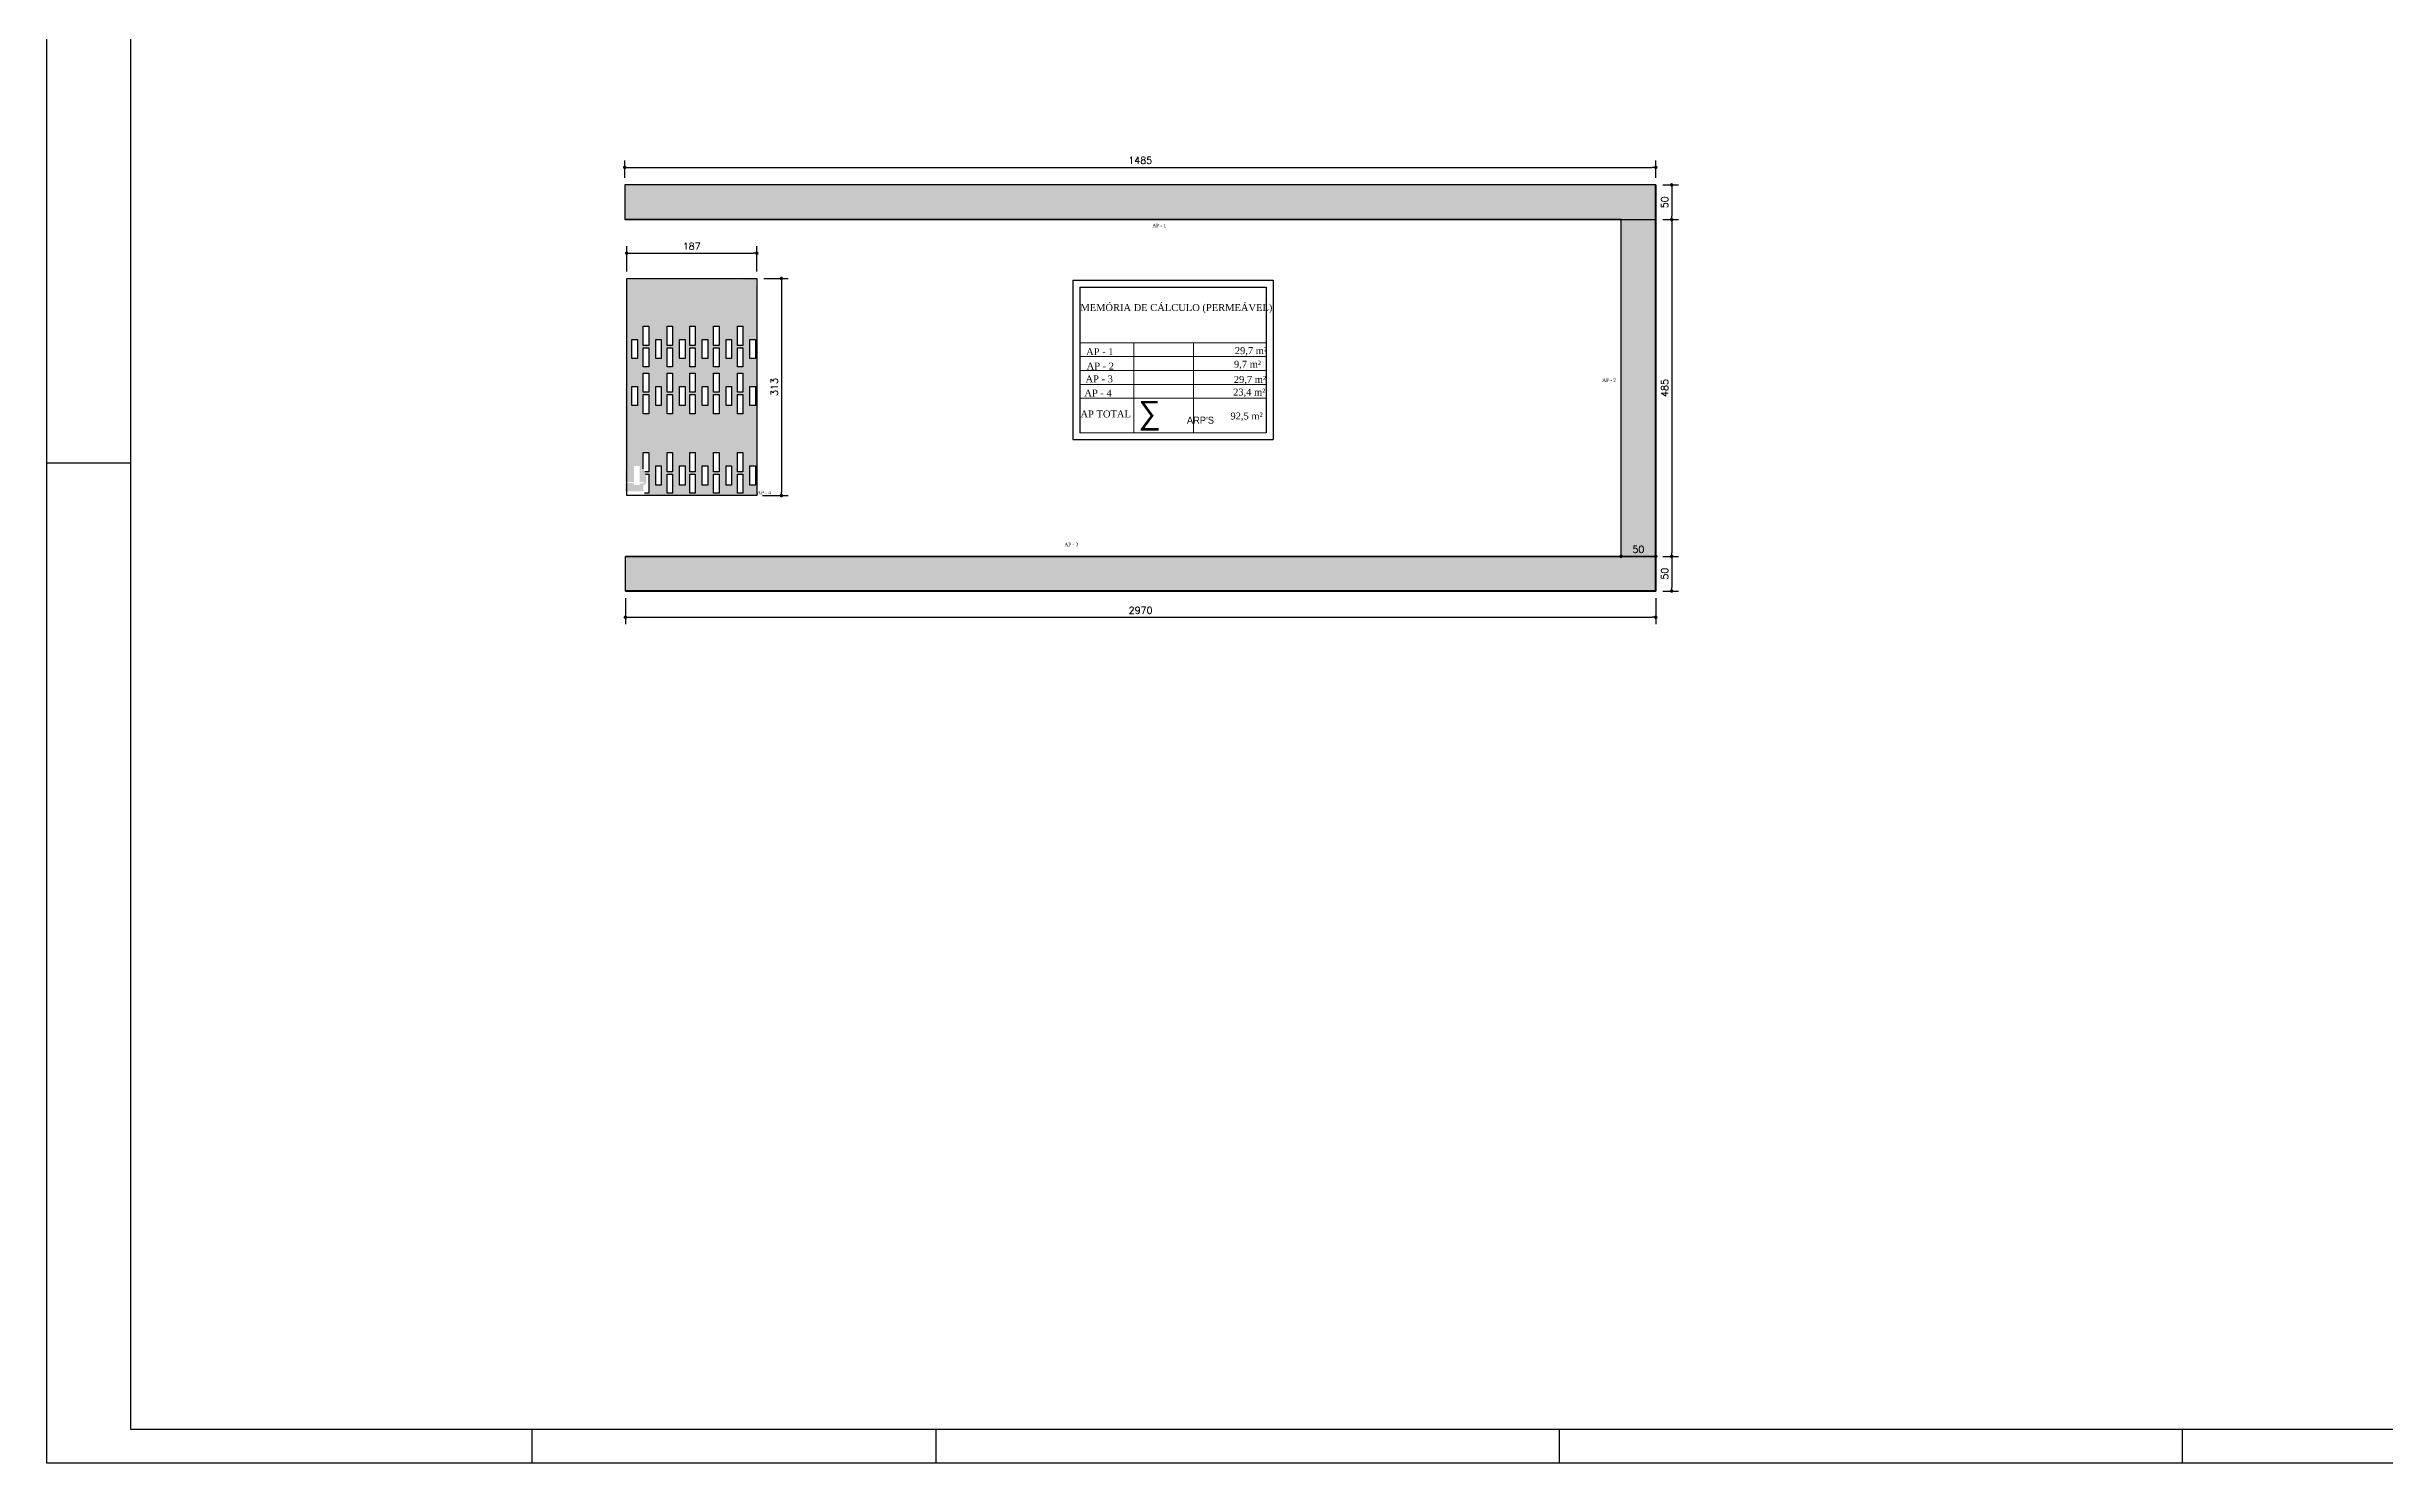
# Model space of a CAD drawing. Header units: inches. Extents: x 580771 to 691655, y 7719261 to 7829530.
# Drawn here: x 685887 to 689255, y 7719261 to 7721300 of the extents above; entities that cross this region are included whole.
import ezdxf

# ---------------------------------------------------------------- set-up
doc = ezdxf.new("R2010")
doc.units = ezdxf.units.IN
doc.header["$MEASUREMENT"] = 0
doc.header["$PDMODE"] = 2
for name, color, linetype, lineweight in [('COTAS', 7, 'Continuous', 0), ('Parede Corte', 4, 'Continuous', 40), ('Pilares Sub-solo', 7, 'Continuous', 70)]:
    doc.layers.add(name, color=color, linetype=linetype, lineweight=lineweight)
for name, color, linetype in [('NIVEL', 2, 'Continuous'), ('P01', 1, 'Continuous'), ('P02', 2, 'Continuous'), ('PN010', 1, 'Continuous')]:
    doc.layers.add(name, color=color, linetype=linetype)
doc.styles.add('R80E50', font='romans.shx', dxfattribs={"height": 10})
doc.styles.add('Valéria', font='romantic.ttf', dxfattribs={"height": 10})
doc.dimstyles.new('ARQ50', dxfattribs={"dimscale": 50, "dimtxt": 10, "dimasz": 0.1, "dimexe": 0.2, "dimexo": 0.2, "dimgap": 0.1, "dimtad": 1, "dimdec": 0, "dimzin": 12, "dimdsep": 46, "dimtxsty": 'R80E50', "dimblk1": 'DOT', "dimblk2": 'DOT', "dimsah": 1, "dimcen": 0.4, "dimclrd": 15, "dimclre": 15, "dimclrt": 3, "dimadec": 0, "dimazin": 0, "dimtfac": 1, "dimtdec": 0, "dimtmove": 2, "dimatfit": 3, "dimldrblk": 'DOT', "dimfxl": 0.2, "dimtolj": 1, "dimtzin": 12, "dimarcsym": 0})

# ---------------------------------------------------------------- blocks, each defined once
blk = doc.blocks.new('_DOT')
at = {"color": 0, "linetype": 'ByBlock'}
blk.add_line((-0.5, 0), (-1, 0), dxfattribs=at)
at = {"color": 0, "linetype": 'ByBlock', "const_width": 0.5}
blk.add_lwpolyline([(-0.25, 0, 1), (0.25, 0, 1)], format="xyb", close=True, dxfattribs=at)
blk = doc.blocks.new('*D264')
at = {"layer": 'Defpoints', "color": 0, "transparency": 16777216}
for p in [(688204.8, 7721126.8), (686719.8, 7721101.6), (688204.8, 7721101.6)]:
    blk.add_point(p, dxfattribs=at)
at = {"layer": 'NIVEL', "color": 15, "lineweight": -2, "transparency": 16777216}
for p, q in [((686719.8, 7721111.6), (686719.8, 7721136.8)), ((686724.8, 7721126.8), (688199.8, 7721126.8)), ((688204.8, 7721111.6), (688204.8, 7721136.8))]:
    blk.add_line(p, q, dxfattribs=at)
at = {"layer": 'NIVEL', "color": 15, "lineweight": -2, "transparency": 16777216, "xscale": 5, "yscale": 5, "zscale": 5, "rotation": 180}
blk.add_blockref('_DOT', (686719.8, 7721126.8), dxfattribs=at)
at = {"layer": 'NIVEL', "color": 15, "lineweight": -2, "transparency": 16777216, "xscale": 5, "yscale": 5, "zscale": 5}
blk.add_blockref('_DOT', (688204.8, 7721126.8), dxfattribs=at)
at = {"layer": 'NIVEL', "color": 3, "transparency": 16777216, "insert": (687462.3, 7721136.8), "char_height": 10, "attachment_point": 5, "style": 'R80E50'}
blk.add_mtext('\\A1;1485', dxfattribs=at)
blk = doc.blocks.new('*D265')
at = {"layer": 'Defpoints', "color": 0, "transparency": 16777216}
for p in [(688204.8, 7721101.6), (688204.8, 7721051.6), (688227.7, 7721051.6)]:
    blk.add_point(p, dxfattribs=at)
at = {"layer": 'NIVEL', "color": 15, "lineweight": -2, "transparency": 16777216}
for p, q in [((688214.8, 7721101.6), (688237.7, 7721101.6)), ((688227.7, 7721096.6), (688227.7, 7721056.6)), ((688214.8, 7721051.6), (688237.7, 7721051.6))]:
    blk.add_line(p, q, dxfattribs=at)
at = {"layer": 'NIVEL', "color": 15, "lineweight": -2, "transparency": 16777216, "xscale": 5, "yscale": 5, "zscale": 5}
for p, rotation in [((688227.7, 7721101.6), 90), ((688227.7, 7721051.6), 270)]:
    blk.add_blockref('_DOT', p, dxfattribs=dict(at, rotation=rotation))
at = {"layer": 'NIVEL', "color": 3, "transparency": 16777216, "insert": (688217.7, 7721076.6), "char_height": 10, "attachment_point": 5, "rotation": 90, "style": 'R80E50'}
blk.add_mtext('\\A1;50', dxfattribs=at)
blk = doc.blocks.new('*D266')
at = {"layer": 'Defpoints', "color": 0, "transparency": 16777216}
for p in [(688204.8, 7721051.6), (688204.8, 7720566.6), (688227.7, 7720566.6)]:
    blk.add_point(p, dxfattribs=at)
at = {"layer": 'NIVEL', "color": 15, "lineweight": -2, "transparency": 16777216}
for p, q in [((688214.8, 7721051.6), (688237.7, 7721051.6)), ((688227.7, 7721046.6), (688227.7, 7720571.6)), ((688214.8, 7720566.6), (688237.7, 7720566.6))]:
    blk.add_line(p, q, dxfattribs=at)
at = {"layer": 'NIVEL', "color": 15, "lineweight": -2, "transparency": 16777216, "xscale": 5, "yscale": 5, "zscale": 5}
for p, rotation in [((688227.7, 7721051.6), 90), ((688227.7, 7720566.6), 270)]:
    blk.add_blockref('_DOT', p, dxfattribs=dict(at, rotation=rotation))
at = {"layer": 'NIVEL', "color": 3, "transparency": 16777216, "insert": (688217.7, 7720809.1), "char_height": 10, "attachment_point": 5, "rotation": 90, "style": 'R80E50'}
blk.add_mtext('\\A1;485', dxfattribs=at)
blk = doc.blocks.new('*D267')
at = {"layer": 'Defpoints', "color": 0, "transparency": 16777216}
for p in [(688204.8, 7720566.6), (688204.8, 7720516.6), (688227.7, 7720516.6)]:
    blk.add_point(p, dxfattribs=at)
at = {"layer": 'NIVEL', "color": 15, "lineweight": -2, "transparency": 16777216}
for p, q in [((688214.8, 7720566.6), (688237.7, 7720566.6)), ((688227.7, 7720561.6), (688227.7, 7720521.6)), ((688214.8, 7720516.6), (688237.7, 7720516.6))]:
    blk.add_line(p, q, dxfattribs=at)
at = {"layer": 'NIVEL', "color": 15, "lineweight": -2, "transparency": 16777216, "xscale": 5, "yscale": 5, "zscale": 5}
for p, rotation in [((688227.7, 7720566.6), 90), ((688227.7, 7720516.6), 270)]:
    blk.add_blockref('_DOT', p, dxfattribs=dict(at, rotation=rotation))
at = {"layer": 'NIVEL', "color": 3, "transparency": 16777216, "insert": (688217.7, 7720541.6), "char_height": 10, "attachment_point": 5, "rotation": 90, "style": 'R80E50'}
blk.add_mtext('\\A1;50', dxfattribs=at)
blk = doc.blocks.new('*D268')
at = {"layer": 'Defpoints', "color": 0, "transparency": 16777216}
for p in [(686720.8, 7720516.6), (688204.8, 7720516.6), (688204.8, 7720478.9)]:
    blk.add_point(p, dxfattribs=at)
at = {"layer": 'NIVEL', "color": 15, "lineweight": -2, "transparency": 16777216}
for p, q in [((686720.8, 7720506.6), (686720.8, 7720468.9)), ((688204.8, 7720506.6), (688204.8, 7720468.9)), ((686725.8, 7720478.9), (688199.8, 7720478.9))]:
    blk.add_line(p, q, dxfattribs=at)
at = {"layer": 'NIVEL', "color": 15, "lineweight": -2, "transparency": 16777216, "xscale": 5, "yscale": 5, "zscale": 5, "rotation": 180}
blk.add_blockref('_DOT', (686720.8, 7720478.9), dxfattribs=at)
at = {"layer": 'NIVEL', "color": 15, "lineweight": -2, "transparency": 16777216, "xscale": 5, "yscale": 5, "zscale": 5}
blk.add_blockref('_DOT', (688204.8, 7720478.9), dxfattribs=at)
at = {"layer": 'NIVEL', "color": 3, "transparency": 16777216, "insert": (687462.8, 7720488.9), "char_height": 10, "width": 1782.457, "attachment_point": 5, "style": 'R80E50'}
blk.add_mtext('\\A1;2970', dxfattribs=at)
blk = doc.blocks.new('*D269')
at = {"layer": 'Defpoints', "color": 0, "transparency": 16777216}
for p in [(686910, 7721003.3), (686722.6, 7720966.8), (686910, 7720966.8)]:
    blk.add_point(p, dxfattribs=at)
at = {"layer": 'NIVEL', "color": 15, "lineweight": -2, "transparency": 16777216}
for p, q in [((686722.6, 7720976.8), (686722.6, 7721013.3)), ((686910, 7720976.8), (686910, 7721013.3)), ((686727.6, 7721003.3), (686905, 7721003.3))]:
    blk.add_line(p, q, dxfattribs=at)
at = {"layer": 'NIVEL', "color": 15, "lineweight": -2, "transparency": 16777216, "xscale": 5, "yscale": 5, "zscale": 5, "rotation": 180}
blk.add_blockref('_DOT', (686722.6, 7721003.3), dxfattribs=at)
at = {"layer": 'NIVEL', "color": 15, "lineweight": -2, "transparency": 16777216, "xscale": 5, "yscale": 5, "zscale": 5}
blk.add_blockref('_DOT', (686910, 7721003.3), dxfattribs=at)
at = {"layer": 'NIVEL', "color": 3, "transparency": 16777216, "insert": (686816.3, 7721013.3), "char_height": 10, "attachment_point": 5, "style": 'R80E50'}
blk.add_mtext('\\A1;187', dxfattribs=at)
blk = doc.blocks.new('*D270')
at = {"layer": 'Defpoints', "color": 0, "transparency": 16777216}
for p in [(686910, 7720966.8), (686908, 7720654.1), (686945.4, 7720654.1)]:
    blk.add_point(p, dxfattribs=at)
at = {"layer": 'NIVEL', "color": 15, "lineweight": -2, "transparency": 16777216}
for p, q in [((686920, 7720966.8), (686955.4, 7720966.8)), ((686945.4, 7720961.8), (686945.4, 7720659.1)), ((686918, 7720654.1), (686955.4, 7720654.1))]:
    blk.add_line(p, q, dxfattribs=at)
at = {"layer": 'NIVEL', "color": 15, "lineweight": -2, "transparency": 16777216, "xscale": 5, "yscale": 5, "zscale": 5}
for p, rotation in [((686945.4, 7720966.8), 90), ((686945.4, 7720654.1), 270)]:
    blk.add_blockref('_DOT', p, dxfattribs=dict(at, rotation=rotation))
at = {"layer": 'NIVEL', "color": 3, "transparency": 16777216, "insert": (686935.4, 7720810.5), "char_height": 10, "attachment_point": 5, "rotation": 90, "style": 'R80E50'}
blk.add_mtext('\\A1;313', dxfattribs=at)
blk = doc.blocks.new('*D271')
at = {"layer": 'Defpoints', "color": 0, "transparency": 16777216}
for p in [(688154.8, 7720566.6), (688204.8, 7720566.6), (688204.8, 7720566.6)]:
    blk.add_point(p, dxfattribs=at)
at = {"layer": 'NIVEL', "color": 15, "lineweight": -2, "transparency": 16777216}
blk.add_line((688159.8, 7720566.6), (688199.8, 7720566.6), dxfattribs=at)
at = {"layer": 'NIVEL', "color": 15, "lineweight": -2, "transparency": 16777216, "xscale": 5, "yscale": 5, "zscale": 5, "rotation": 180}
blk.add_blockref('_DOT', (688154.8, 7720566.6), dxfattribs=at)
at = {"layer": 'NIVEL', "color": 15, "lineweight": -2, "transparency": 16777216, "xscale": 5, "yscale": 5, "zscale": 5}
blk.add_blockref('_DOT', (688204.8, 7720566.6), dxfattribs=at)
at = {"layer": 'NIVEL', "color": 3, "transparency": 16777216, "insert": (688179.8, 7720576.6), "char_height": 10, "attachment_point": 5, "style": 'R80E50'}
blk.add_mtext('\\A1;50', dxfattribs=at)
blk = doc.blocks.new('A0')
at = {"color": 0}
blk.add_lwpolyline([(2.5, 1), (2.5, 83.1), (117.9, 83.1), (117.9, 1)], close=True, dxfattribs=at)
at = {"layer": 'P02'}
blk.add_line((0, 29.7), (2.5, 29.7), dxfattribs=at)
blk.add_lwpolyline([(0, 0), (0, 84.1), (118.9, 84.1), (118.9, 0)], close=True, dxfattribs=at)
for points in [[(14.4, 1), (14.4, 0)], [(26.4, 1), (26.4, 0)], [(44.9, 1), (44.9, 0)], [(63.4, 1), (63.4, 0)]]:
    blk.add_lwpolyline(points, dxfattribs=at)

msp = doc.modelspace()

# ---------------------------------------------------------------- hatches: boundary and pattern name
h = msp.add_hatch()
h.set_pattern_fill('GRASS2', color=74, scale=7.5, angle=-90, pattern_type=2)
h.set_pattern_definition([(270, (683428.164, 7763176.637), (7.5, -7.5), [1.125, -0.225, 0.3, -0.225, 1.125, -4.5]), (270, (683428.389, 7763177.012), (7.5, -7.5), [0.75, -0.5625, 1.125, -0.5625, 0.75, -3.75]), (270, (683431.389, 7763174.387), (7.5, -7.5), [0.9375, -0.375, 0.9375, -5.25]), (270, (683432.889, 7763178.137), (7.5, -7.5), [0.375, -0.75, 0.375, -6]), (360, (683432.889, 7763177.387), (7.5, 7.5), [0.675, -6.825]), (360, (683428.389, 7763175.137), (7.5, 7.5), [0.75, -6.75]), (360, (683431.389, 7763173.262), (7.5, 7.5), [0.75, -6.75]), (315, (683428.314, 7763174.162), (7.5, -7e-15), [0.75, -9.8566017]), (45, (683428.314, 7763176.112), (7e-15, 7.5), [0.75, -9.8566017]), (333.434949, (683428.3515, 7763174.387), (7.5, -4e-10), [0.75, -16.0205098]), (345.9637565, (683428.389, 7763174.7621), (7.5, -3e-10), [0.75, -30.1732922]), (345.9637565, (683431.389, 7763172.8871), (7.5, -3e-10), [0.6, -30.3232922]), (345.9637565, (683432.889, 7763177.2371), (7.5, -3e-10), [0.525, -30.3982922]), (14.0362435, (683428.389, 7763175.5121), (7.5, 3e-10), [0.75, -30.1732922]), (14.0362435, (683431.389, 7763173.6371), (7.5, 3e-10), [0.6, -30.3232922]), (14.0362435, (683432.889, 7763177.5371), (7.5, 3e-10), [0.525, -30.3982922]), (26.565051, (683428.3515, 7763175.887), (7.5, 3e-09), [0.75, -16.020501])])
h.paths.add_polyline_path([(686845.662, 7721063.139), (686846.548, 7721060.206)], flags=16)
h.paths.add_polyline_path([(688204.031, 7721101.608), (686719.049, 7721100.846), (686719.781, 7721051.608), (688204.781, 7721051.608)])
h = msp.add_hatch()
h.set_pattern_fill('GRASS2', color=74, scale=7.5, angle=-90, pattern_type=2)
h.set_pattern_definition([(270, (684864.142, 7763126.4465), (7.5, -7.5), [1.125, -0.225, 0.3, -0.225, 1.125, -4.5]), (270, (684864.367, 7763126.8215), (7.5, -7.5), [0.75, -0.5625, 1.125, -0.5625, 0.75, -3.75]), (270, (684867.367, 7763124.1965), (7.5, -7.5), [0.9375, -0.375, 0.9375, -5.25]), (270, (684868.867, 7763127.9465), (7.5, -7.5), [0.375, -0.75, 0.375, -6]), (360, (684868.867, 7763127.1965), (7.5, 7.5), [0.675, -6.825]), (360, (684864.367, 7763124.9465), (7.5, 7.5), [0.75, -6.75]), (360, (684867.367, 7763123.0715), (7.5, 7.5), [0.75, -6.75]), (315, (684864.292, 7763123.9715), (7.5, -7e-15), [0.75, -9.8566017]), (45, (684864.292, 7763125.9215), (7e-15, 7.5), [0.75, -9.8566017]), (333.434949, (684864.3294, 7763124.1965), (7.5, -4e-10), [0.75, -16.0205098]), (345.9637565, (684864.367, 7763124.5715), (7.5, -3e-10), [0.75, -30.1732922]), (345.9637565, (684867.367, 7763122.6965), (7.5, -3e-10), [0.6, -30.3232922]), (345.9637565, (684868.867, 7763127.0465), (7.5, -3e-10), [0.525, -30.3982922]), (14.0362435, (684864.367, 7763125.3215), (7.5, 3e-10), [0.75, -30.1732922]), (14.0362435, (684867.367, 7763123.4465), (7.5, 3e-10), [0.6, -30.3232922]), (14.0362435, (684868.867, 7763127.3465), (7.5, 3e-10), [0.525, -30.3982922]), (26.565051, (684864.3294, 7763125.6965), (7.5, 3e-09), [0.75, -16.020501])])
h.paths.add_polyline_path([(688281.64, 7721012.948), (688282.526, 7721010.015)])
h.paths.add_polyline_path([(688204.031, 7721051.608), (688155.027, 7721050.656), (688154.781, 7720566.608), (688203.531, 7720566.608)])
h = msp.add_hatch()
h.set_pattern_fill('GRASS2', color=74, scale=7.5, angle=-90, pattern_type=2)
h.set_pattern_definition([(270, (683431.146, 7763040.894), (7.5, -7.5), [1.125, -0.225, 0.3, -0.225, 1.125, -4.5]), (270, (683431.371, 7763041.269), (7.5, -7.5), [0.75, -0.5625, 1.125, -0.5625, 0.75, -3.75]), (270, (683434.371, 7763038.644), (7.5, -7.5), [0.9375, -0.375, 0.9375, -5.25]), (270, (683435.871, 7763042.394), (7.5, -7.5), [0.375, -0.75, 0.375, -6]), (360, (683435.871, 7763041.644), (7.5, 7.5), [0.675, -6.825]), (360, (683431.371, 7763039.394), (7.5, 7.5), [0.75, -6.75]), (360, (683434.371, 7763037.519), (7.5, 7.5), [0.75, -6.75]), (315, (683431.296, 7763038.4187), (7.5, -7e-15), [0.75, -9.8566017]), (45, (683431.296, 7763040.3687), (7e-15, 7.5), [0.75, -9.8566017]), (333.434949, (683431.3337, 7763038.6437), (7.5, -4e-10), [0.75, -16.0205098]), (345.9637565, (683431.3712, 7763039.0187), (7.5, -3e-10), [0.75, -30.1732922]), (345.9637565, (683434.3712, 7763037.1437), (7.5, -3e-10), [0.6, -30.3232922]), (345.9637565, (683435.8712, 7763041.4937), (7.5, -3e-10), [0.525, -30.3982922]), (14.0362435, (683431.3712, 7763039.7687), (7.5, 3e-10), [0.75, -30.1732922]), (14.0362435, (683434.3712, 7763037.8937), (7.5, 3e-10), [0.6, -30.3232922]), (14.0362435, (683435.8712, 7763041.7937), (7.5, 3e-10), [0.525, -30.3982922]), (26.565051, (683431.3337, 7763040.1437), (7.5, 3e-09), [0.75, -16.020501])])
h.paths.add_polyline_path([(686848.644, 7720927.396), (686849.53, 7720924.462)], flags=16)
h.paths.add_polyline_path([(686907.977, 7720851.422), (686900.113, 7720851.422), (686900.113, 7720878.947), (686907.977, 7720878.947)], flags=16)
h.paths.add_polyline_path([(686890, 7720870.508), (686882.135, 7720870.508), (686882.135, 7720898.034), (686890, 7720898.034)], flags=16)
h.paths.add_polyline_path([(686882.135, 7720867.018), (686890, 7720867.018), (686890, 7720839.493), (686882.135, 7720839.493)], flags=16)
h.paths.add_polyline_path([(686855.655, 7720870.508), (686847.791, 7720870.508), (686847.791, 7720898.034), (686855.655, 7720898.034)], flags=16)
h.paths.add_polyline_path([(686873.632, 7720851.422), (686865.768, 7720851.422), (686865.768, 7720878.947), (686873.632, 7720878.947)], flags=16)
h.paths.add_polyline_path([(686855.655, 7720839.493), (686847.791, 7720839.493), (686847.791, 7720867.018), (686855.655, 7720867.018)], flags=16)
h.paths.add_polyline_path([(686831.424, 7720878.947), (686839.288, 7720878.947), (686839.288, 7720851.422), (686831.424, 7720851.422)], flags=16)
h.paths.add_polyline_path([(686813.446, 7720898.034), (686821.311, 7720898.034), (686821.311, 7720870.508), (686813.446, 7720870.508)], flags=16)
h.paths.add_polyline_path([(686813.446, 7720839.493), (686813.446, 7720867.018), (686821.311, 7720867.018), (686821.311, 7720839.493)], flags=16)
h.paths.add_polyline_path([(686806.687, 7720851.422), (686798.823, 7720851.422), (686798.823, 7720878.947), (686806.687, 7720878.947)], flags=16)
h.paths.add_polyline_path([(686788.709, 7720870.508), (686780.845, 7720870.508), (686780.845, 7720898.034), (686788.709, 7720898.034)], flags=16)
h.paths.add_polyline_path([(686788.709, 7720839.493), (686780.845, 7720839.493), (686780.845, 7720867.018), (686788.709, 7720867.018)], flags=16)
h.paths.add_polyline_path([(686772.342, 7720851.422), (686764.478, 7720851.422), (686764.478, 7720878.947), (686772.342, 7720878.947)], flags=16)
h.paths.add_polyline_path([(686746.501, 7720867.018), (686754.365, 7720867.018), (686754.365, 7720839.493), (686746.501, 7720839.493)], flags=16)
h.paths.add_polyline_path([(686746.501, 7720898.034), (686754.365, 7720898.034), (686754.365, 7720870.508), (686746.501, 7720870.508)], flags=16)
h.paths.add_polyline_path([(686737.998, 7720851.422), (686730.134, 7720851.422), (686730.134, 7720878.947), (686737.998, 7720878.947)], flags=16)
h.paths.add_polyline_path([(686730.134, 7720811.456), (686737.998, 7720811.456), (686737.998, 7720783.931), (686730.134, 7720783.931)], flags=16)
h.paths.add_polyline_path([(686746.501, 7720830.542), (686754.365, 7720830.542), (686754.365, 7720803.017), (686746.501, 7720803.017)], flags=16)
h.paths.add_polyline_path([(686746.501, 7720799.527), (686754.365, 7720799.527), (686754.365, 7720772.002), (686746.501, 7720772.002)], flags=16)
h.paths.add_polyline_path([(686764.478, 7720811.456), (686772.342, 7720811.456), (686772.342, 7720783.931), (686764.478, 7720783.931)], flags=16)
h.paths.add_polyline_path([(686788.709, 7720803.017), (686780.845, 7720803.017), (686780.845, 7720830.542), (686788.709, 7720830.542)], flags=16)
h.paths.add_polyline_path([(686788.709, 7720772.002), (686780.845, 7720772.002), (686780.845, 7720799.527), (686788.709, 7720799.527)], flags=16)
h.paths.add_polyline_path([(686806.687, 7720783.931), (686798.823, 7720783.931), (686798.823, 7720811.456), (686806.687, 7720811.456)], flags=16)
h.paths.add_polyline_path([(686813.446, 7720830.542), (686821.311, 7720830.542), (686821.311, 7720803.017), (686813.446, 7720803.017)], flags=16)
h.paths.add_polyline_path([(686821.311, 7720772.002), (686813.446, 7720772.002), (686813.446, 7720799.527), (686821.311, 7720799.527)], flags=16)
h.paths.add_polyline_path([(686831.424, 7720811.456), (686839.288, 7720811.456), (686839.288, 7720783.931), (686831.424, 7720783.931)], flags=16)
h.paths.add_polyline_path([(686855.655, 7720803.017), (686847.791, 7720803.017), (686847.791, 7720830.542), (686855.655, 7720830.542)], flags=16)
h.paths.add_polyline_path([(686855.655, 7720772.002), (686847.791, 7720772.002), (686847.791, 7720799.527), (686855.655, 7720799.527)], flags=16)
h.paths.add_polyline_path([(686865.768, 7720811.456), (686873.632, 7720811.456), (686873.632, 7720783.931), (686865.768, 7720783.931)], flags=16)
h.paths.add_polyline_path([(686890, 7720803.017), (686882.135, 7720803.017), (686882.135, 7720830.542), (686890, 7720830.542)], flags=16)
h.paths.add_polyline_path([(686882.135, 7720799.527), (686890, 7720799.527), (686890, 7720772.002), (686882.135, 7720772.002)], flags=16)
h.paths.add_polyline_path([(686900.113, 7720811.456), (686907.977, 7720811.456), (686907.977, 7720783.931), (686900.113, 7720783.931)], flags=16)
h.paths.add_polyline_path([(686806.687, 7720669.344), (686798.823, 7720669.344), (686798.823, 7720696.87), (686806.687, 7720696.87)], flags=16)
h.paths.add_polyline_path([(686813.446, 7720684.941), (686821.311, 7720684.941), (686821.311, 7720657.416), (686813.446, 7720657.416)], flags=16)
h.paths.add_polyline_path([(686821.311, 7720688.431), (686813.446, 7720688.431), (686813.446, 7720715.956), (686821.311, 7720715.956)], flags=16)
h.paths.add_polyline_path([(686831.424, 7720696.87), (686839.288, 7720696.87), (686839.288, 7720669.344), (686831.424, 7720669.344)], flags=16)
h.paths.add_polyline_path([(686855.655, 7720688.431), (686847.791, 7720688.431), (686847.791, 7720715.956), (686855.655, 7720715.956)], flags=16)
h.paths.add_polyline_path([(686847.791, 7720684.941), (686855.655, 7720684.941), (686855.655, 7720657.416), (686847.791, 7720657.416)], flags=16)
h.paths.add_polyline_path([(686873.633, 7720669.344), (686865.768, 7720669.344), (686865.768, 7720696.87), (686873.633, 7720696.87)], flags=16)
h.paths.add_polyline_path([(686900.113, 7720696.87), (686907.977, 7720696.87), (686907.977, 7720669.344), (686900.113, 7720669.344)], flags=16)
h.paths.add_polyline_path([(686890, 7720657.416), (686882.135, 7720657.416), (686882.135, 7720684.941), (686890, 7720684.941)], flags=16)
h.paths.add_polyline_path([(686890, 7720688.431), (686882.135, 7720688.431), (686882.135, 7720715.956), (686890, 7720715.956)], flags=16)
h.paths.add_polyline_path([(686788.71, 7720688.431), (686780.845, 7720688.431), (686780.845, 7720715.956), (686788.71, 7720715.956)], flags=16)
h.paths.add_polyline_path([(686788.71, 7720657.416), (686780.845, 7720657.416), (686780.845, 7720684.941), (686788.71, 7720684.941)], flags=16)
h.paths.add_polyline_path([(686764.478, 7720696.87), (686772.342, 7720696.87), (686772.342, 7720669.344), (686764.478, 7720669.344)], flags=16)
edge = h.paths.add_edge_path(flags=16)
edge.add_arc((686719.994, 7720676.988), 30.887, 21.744228, 30.884739)
edge.add_line((686746.501, 7720692.843), (686746.501, 7720715.956))
edge.add_line((686746.501, 7720715.956), (686754.365, 7720715.956))
edge.add_line((686754.365, 7720715.956), (686754.365, 7720688.431))
edge.add_line((686754.365, 7720688.431), (686748.683, 7720688.431))
h.paths.add_polyline_path([(686733.228, 7720696.869), (686741.092, 7720696.869), (686741.092, 7720673.573), (686733.228, 7720673.61)], flags=16)
h.paths.add_polyline_path([(686733.228, 7720669.344), (686733.228, 7720672.019), (686741.092, 7720671.983), (686741.092, 7720669.344)], flags=16)
edge = h.paths.add_edge_path()
edge.add_line((686909.781, 7720655.36), (686909.781, 7720880.812))
edge.add_line((686909.781, 7720880.812), (686909.031, 7720965.358))
edge.add_line((686909.031, 7720965.358), (686722.031, 7720965.103))
edge.add_line((686722.031, 7720965.103), (686720.841, 7720673.667))
edge.add_line((686720.841, 7720673.667), (686746.94, 7720673.546))
edge.add_line((686746.94, 7720673.546), (686746.932, 7720671.956))
edge.add_line((686746.932, 7720671.956), (686720.834, 7720672.077))
edge.add_line((686720.834, 7720672.077), (686720.786, 7720660.358))
edge.add_line((686720.786, 7720660.358), (686746.501, 7720660.358))
edge.add_line((686746.501, 7720660.358), (686746.501, 7720669.358))
edge.add_arc((686746.526, 7720675.43), 6.073, 269.759625, 295.94677)
edge.add_arc((686749.128, 7720670.082), 0.125, -64.053718, -0.230211)
edge.add_line((686749.254, 7720670.082), (686749.261, 7720671.615))
edge.add_line((686749.261, 7720671.615), (686749.386, 7720671.615))
edge.add_arc((686749.386, 7720671.665), 0.05, 269.733921, 359.740344)
edge.add_line((686749.436, 7720671.665), (686749.436, 7720671.67))
edge.add_arc((686749.481, 7720671.669), 0.045, 89.733921, 179.733923, ccw=False)
edge.add_arc((686749.482, 7720671.844), 0.13, 269.733918, 368.583801)
edge.add_line((686749.61, 7720671.864), (686750.687, 7720671.859))
edge.add_line((686750.687, 7720671.859), (686750.688, 7720672.055))
edge.add_line((686750.688, 7720672.055), (686750.588, 7720672.056))
edge.add_line((686750.588, 7720672.056), (686750.589, 7720672.239))
edge.add_line((686750.589, 7720672.239), (686750.589, 7720672.299))
edge.add_line((686750.589, 7720672.299), (686750.574, 7720672.314))
edge.add_line((686750.574, 7720672.314), (686750.619, 7720672.359))
edge.add_line((686750.619, 7720672.359), (686750.574, 7720672.404))
edge.add_line((686750.574, 7720672.404), (686750.62, 7720672.449))
edge.add_line((686750.62, 7720672.449), (686750.575, 7720672.494))
edge.add_line((686750.575, 7720672.494), (686750.59, 7720672.509))
edge.add_line((686750.59, 7720672.509), (686750.592, 7720672.929))
edge.add_line((686750.592, 7720672.929), (686750.577, 7720672.944))
edge.add_line((686750.577, 7720672.944), (686750.622, 7720672.989))
edge.add_line((686750.622, 7720672.989), (686750.577, 7720673.034))
edge.add_line((686750.577, 7720673.034), (686750.622, 7720673.079))
edge.add_line((686750.622, 7720673.079), (686750.578, 7720673.124))
edge.add_line((686750.578, 7720673.124), (686750.593, 7720673.139))
edge.add_line((686750.593, 7720673.139), (686750.594, 7720673.413))
edge.add_line((686750.594, 7720673.413), (686750.694, 7720673.412))
edge.add_line((686750.694, 7720673.412), (686750.695, 7720673.609))
edge.add_arc((686719.994, 7720676.988), 30.887, -6.28174, 14.919851)
edge.add_line((686749.839, 7720684.941), (686754.365, 7720684.941))
edge.add_line((686754.365, 7720684.941), (686754.365, 7720657.416))
edge.add_line((686754.365, 7720657.416), (686748.267, 7720657.416))
edge.add_line((686748.267, 7720657.416), (686748.267, 7720655.541))
edge.add_line((686748.267, 7720655.541), (686909.781, 7720655.36))
h = msp.add_hatch()
h.set_pattern_fill('GRASS2', color=74, scale=7.5, angle=-90, pattern_type=2)
h.set_pattern_definition([(270, (683429.891, 7762641.637), (7.5, -7.5), [1.125, -0.225, 0.3, -0.225, 1.125, -4.5]), (270, (683430.116, 7762642.012), (7.5, -7.5), [0.75, -0.5625, 1.125, -0.5625, 0.75, -3.75]), (270, (683433.116, 7762639.387), (7.5, -7.5), [0.9375, -0.375, 0.9375, -5.25]), (270, (683434.616, 7762643.137), (7.5, -7.5), [0.375, -0.75, 0.375, -6]), (360, (683434.616, 7762642.387), (7.5, 7.5), [0.675, -6.825]), (360, (683430.116, 7762640.137), (7.5, 7.5), [0.75, -6.75]), (360, (683433.116, 7762638.262), (7.5, 7.5), [0.75, -6.75]), (315, (683430.0407, 7762639.162), (7.5, -7e-15), [0.75, -9.8566017]), (45, (683430.0407, 7762641.112), (7e-15, 7.5), [0.75, -9.8566017]), (333.434949, (683430.0782, 7762639.387), (7.5, -4e-10), [0.75, -16.0205098]), (345.9637565, (683430.1157, 7762639.762), (7.5, -3e-10), [0.75, -30.1732922]), (345.9637565, (683433.1157, 7762637.887), (7.5, -3e-10), [0.6, -30.3232922]), (345.9637565, (683434.6157, 7762642.237), (7.5, -3e-10), [0.525, -30.3982922]), (14.0362435, (683430.1157, 7762640.512), (7.5, 3e-10), [0.75, -30.1732922]), (14.0362435, (683433.1157, 7762638.637), (7.5, 3e-10), [0.6, -30.3232922]), (14.0362435, (683434.6157, 7762642.537), (7.5, 3e-10), [0.525, -30.3982922]), (26.565051, (683430.0782, 7762640.887), (7.5, 3e-09), [0.75, -16.020501])])
h.paths.add_polyline_path([(686847.389, 7720528.139), (686848.275, 7720525.206)], flags=16)
h.paths.add_polyline_path([(688205.757, 7720566.608), (686720.775, 7720565.846), (686721.507, 7720516.608), (688204.781, 7720516.608)])

# ---------------------------------------------------------------- linework, layer by layer
at = {"color": 74}
for p, q in [((688154.781, 7721051.608), (686719.781, 7721051.608)), ((688154.781, 7720566.608), (686720.775, 7720566.608))]:
    msp.add_line(p, q, dxfattribs=at)
for p, q in [((687365.261, 7720964.36), (687365.261, 7720734.821)), ((687365.261, 7720964.36), (687653.598, 7720964.36)), ((687653.598, 7720964.36), (687653.598, 7720734.821)), ((687365.261, 7720734.821), (687653.598, 7720734.821))]:
    msp.add_line(p, q)
at = {"layer": 'COTAS', "color": 1}
for p, q in [((687375.261, 7720874.334), (687643.598, 7720874.334)), ((687453.152, 7720874.334), (687453.152, 7720744.334)), ((687539.063, 7720874.334), (687539.063, 7720744.334)), ((687375.261, 7720854.334), (687643.598, 7720854.334)), ((687375.261, 7720834.334), (687643.598, 7720834.334)), ((687375.261, 7720814.334), (687643.598, 7720814.334)), ((687375.261, 7720794.334), (687643.598, 7720794.334)), ((687375.261, 7720744.334), (687643.598, 7720744.334))]:
    msp.add_line(p, q, dxfattribs=at)
at = {"layer": 'NIVEL'}
for points in [[(686719.781, 7721051.608), (688204.781, 7721051.608), (688204.781, 7721101.608), (686719.781, 7721101.608)], [(688204.781, 7720566.608), (688154.781, 7720566.608), (688154.781, 7721051.608), (688204.781, 7721051.608)], [(686722.629, 7720966.829), (686910.004, 7720966.829), (686910.004, 7720654.103), (686722.629, 7720654.103)], [(686720.775, 7720566.608), (688204.781, 7720566.608), (688204.781, 7720516.608), (686720.775, 7720516.608)]]:
    msp.add_lwpolyline(points, close=True, dxfattribs=at)
at = {"layer": 'P01'}
for points in [[(686730.134, 7720878.947), (686737.998, 7720878.947), (686737.998, 7720851.422), (686730.134, 7720851.422)], [(686746.501, 7720898.034), (686754.365, 7720898.034), (686754.365, 7720870.508), (686746.501, 7720870.508)], [(686764.478, 7720878.947), (686772.342, 7720878.947), (686772.342, 7720851.422), (686764.478, 7720851.422)], [(686780.845, 7720898.034), (686788.709, 7720898.034), (686788.709, 7720870.508), (686780.845, 7720870.508)], [(686798.823, 7720878.947), (686806.687, 7720878.947), (686806.687, 7720851.422), (686798.823, 7720851.422)], [(686813.446, 7720898.034), (686821.311, 7720898.034), (686821.311, 7720870.508), (686813.446, 7720870.508)], [(686831.424, 7720878.947), (686839.288, 7720878.947), (686839.288, 7720851.422), (686831.424, 7720851.422)], [(686847.791, 7720898.034), (686855.655, 7720898.034), (686855.655, 7720870.508), (686847.791, 7720870.508)], [(686865.768, 7720878.947), (686873.632, 7720878.947), (686873.632, 7720851.422), (686865.768, 7720851.422)], [(686882.135, 7720898.034), (686890, 7720898.034), (686890, 7720870.508), (686882.135, 7720870.508)], [(686900.113, 7720878.947), (686907.977, 7720878.947), (686907.977, 7720851.422), (686900.113, 7720851.422)], [(686746.501, 7720867.018), (686754.365, 7720867.018), (686754.365, 7720839.493), (686746.501, 7720839.493)], [(686780.845, 7720867.018), (686788.709, 7720867.018), (686788.709, 7720839.493), (686780.845, 7720839.493)], [(686813.446, 7720867.018), (686821.311, 7720867.018), (686821.311, 7720839.493), (686813.446, 7720839.493)], [(686847.791, 7720867.018), (686855.655, 7720867.018), (686855.655, 7720839.493), (686847.791, 7720839.493)], [(686882.135, 7720867.018), (686890, 7720867.018), (686890, 7720839.493), (686882.135, 7720839.493)], [(686730.134, 7720811.456), (686737.998, 7720811.456), (686737.998, 7720783.931), (686730.134, 7720783.931)], [(686746.501, 7720830.542), (686754.365, 7720830.542), (686754.365, 7720803.017), (686746.501, 7720803.017)], [(686764.478, 7720811.456), (686772.342, 7720811.456), (686772.342, 7720783.931), (686764.478, 7720783.931)], [(686780.845, 7720830.542), (686788.709, 7720830.542), (686788.709, 7720803.017), (686780.845, 7720803.017)], [(686798.823, 7720811.456), (686806.687, 7720811.456), (686806.687, 7720783.931), (686798.823, 7720783.931)], [(686813.446, 7720830.542), (686821.311, 7720830.542), (686821.311, 7720803.017), (686813.446, 7720803.017)], [(686831.424, 7720811.456), (686839.288, 7720811.456), (686839.288, 7720783.931), (686831.424, 7720783.931)], [(686847.791, 7720830.542), (686855.655, 7720830.542), (686855.655, 7720803.017), (686847.791, 7720803.017)], [(686865.768, 7720811.456), (686873.632, 7720811.456), (686873.632, 7720783.931), (686865.768, 7720783.931)], [(686882.135, 7720830.542), (686890, 7720830.542), (686890, 7720803.017), (686882.135, 7720803.017)], [(686900.113, 7720811.456), (686907.977, 7720811.456), (686907.977, 7720783.931), (686900.113, 7720783.931)], [(686746.501, 7720799.527), (686754.365, 7720799.527), (686754.365, 7720772.002), (686746.501, 7720772.002)], [(686780.845, 7720799.527), (686788.709, 7720799.527), (686788.709, 7720772.002), (686780.845, 7720772.002)], [(686813.446, 7720799.527), (686821.311, 7720799.527), (686821.311, 7720772.002), (686813.446, 7720772.002)], [(686847.791, 7720799.527), (686855.655, 7720799.527), (686855.655, 7720772.002), (686847.791, 7720772.002)], [(686882.135, 7720799.527), (686890, 7720799.527), (686890, 7720772.002), (686882.135, 7720772.002)], [(686780.845, 7720715.956), (686788.71, 7720715.956), (686788.71, 7720688.431), (686780.845, 7720688.431)], [(686813.446, 7720715.956), (686821.311, 7720715.956), (686821.311, 7720688.431), (686813.446, 7720688.431)], [(686847.791, 7720715.956), (686855.655, 7720715.956), (686855.655, 7720688.431), (686847.791, 7720688.431)], [(686882.135, 7720715.956), (686890, 7720715.956), (686890, 7720688.431), (686882.135, 7720688.431)], [(686764.478, 7720696.87), (686772.342, 7720696.87), (686772.342, 7720669.344), (686764.478, 7720669.344)], [(686780.845, 7720684.941), (686788.71, 7720684.941), (686788.71, 7720657.416), (686780.845, 7720657.416)], [(686798.823, 7720696.87), (686806.687, 7720696.87), (686806.687, 7720669.344), (686798.823, 7720669.344)], [(686813.446, 7720684.941), (686821.311, 7720684.941), (686821.311, 7720657.416), (686813.446, 7720657.416)], [(686831.424, 7720696.87), (686839.288, 7720696.87), (686839.288, 7720669.344), (686831.424, 7720669.344)], [(686847.791, 7720684.941), (686855.655, 7720684.941), (686855.655, 7720657.416), (686847.791, 7720657.416)], [(686865.768, 7720696.87), (686873.633, 7720696.87), (686873.633, 7720669.344), (686865.768, 7720669.344)], [(686882.135, 7720684.941), (686890, 7720684.941), (686890, 7720657.416), (686882.135, 7720657.416)], [(686900.113, 7720696.87), (686907.977, 7720696.87), (686907.977, 7720669.344), (686900.113, 7720669.344)]]:
    msp.add_lwpolyline(points, close=True, dxfattribs=at)
for points in [[(686746.501, 7720703.758), (686746.501, 7720715.956), (686754.365, 7720715.956), (686754.365, 7720688.431), (686748.683, 7720688.431)], [(686746.501, 7720692.843), (686746.501, 7720703.758)], [(686749.839, 7720684.941), (686754.365, 7720684.941), (686754.365, 7720657.416), (686748.267, 7720657.416)]]:
    msp.add_lwpolyline(points, dxfattribs=at)
at = {"layer": 'Parede Corte'}
for q in [(688204.781, 7721101.608), (686720.78, 7720516.608)]:
    msp.add_line((688204.781, 7720516.608), q, dxfattribs=at)
at = {"layer": 'PN010', "color": 1}
msp.add_line((687375.261, 7720954.36), (687375.261, 7720744.334), dxfattribs=at)
at = {"layer": 'PN010'}
for p, q in [((687375.261, 7720954.36), (687643.598, 7720954.36)), ((687643.598, 7720954.36), (687643.598, 7720744.324))]:
    msp.add_line(p, q, dxfattribs=at)

# ---------------------------------------------------------------- block references
at = {"xscale": 48.51000000000931, "yscale": 48.51000000000931, "zscale": 48.51000000000931}
msp.add_blockref('A0', (685887.389, 7719260.637), dxfattribs=at)

# ---------------------------------------------------------------- texts
at = {"layer": 'COTAS', "color": 1, "char_height": 10, "attachment_point": 1, "style": 'Valéria'}
for s, width, heights, insert in [('AP - 2', 239.47399, [58.348], (687385.038, 7720845.679)), ('AP - 4', 240.43403, [34.858], (687381.787, 7720806.72)), ('AP - 3', 238.0038, [42.202], (687383.482, 7720827.203)), ('AP TOTAL', 371.01553, [76.304], (687376.216, 7720776.685))]:
    msp.add_mtext_dynamic_manual_height_columns(s, width=width, gutter_width=50, heights=heights, dxfattribs=dict(at, insert=insert))
at = {"layer": 'Pilares Sub-solo', "color": 7, "attachment_point": 1, "style": 'Valéria'}
for s, width, gutter_width, heights, insert, char_height in [('{\\C1;AP - 1}', 114.19666, 25, [4.505], (687479.68, 7721045.56), 5), ('\\pxi1.1899;{\\C1;MEMÓRIA DE CÁLCULO (PERMEÁVEL)}', 1565.5594, 50, [48.541], (687364.151, 7720929.992), 10), ('{\\C1;AP - 1}', 228.39332, 50, [9.01], (687384.315, 7720866.369), 10), ('{\\C1;9,7 m²}', 228.39332, 50, [9.01], (687597.269, 7720848.362), 10), ('{\\C1;29,7 m²}', 228.39332, 50, [9.01], (687598.467, 7720867.898), 10), ('{\\C1;23,4 m²}', 228.39332, 50, [9.01], (687596.022, 7720808.265), 10), ('{\\C1;29,7 m²}', 228.39332, 50, [9.01], (687597.047, 7720826.435), 10), ('{\\C1;AP - 2}', 114.19666, 25, [4.505], (688127.702, 7720822.859), 5), ("\\pxi-3,l4,t4;{\\fArial|b0|i0|c0|p34;\\H3.2499x;\\C256;∑^I\\fMS Shell Dlg 2|b0|i0|c0|p0;\\H0.3077x;ARP'S}", 862.69665, 50, [0], (687449.538, 7720790.265), 10), ('{\\C1;92,5 m²}', 268.07094, 50, [9.01], (687592.172, 7720773.767), 10), ('{\\C1;AP - 4}', 114.19666, 25, [4.505], (686910.501, 7720660.926), 5), ('{\\C1;AP - 3}', 114.19666, 25, [4.505], (687353.163, 7720586.271), 5)]:
    msp.add_mtext_dynamic_manual_height_columns(s, width=width, gutter_width=gutter_width, heights=heights, dxfattribs=dict(at, insert=insert, char_height=char_height))

# ---------------------------------------------------------------- dimensions: what is measured, and where the dimension line sits
at = {"layer": 'NIVEL'}
for base, p1, p2, picture, middle in [((688204.781, 7721126.761), (686719.781, 7721101.608), (688204.781, 7721101.608), '*D264', (687462.281, 7721136.761)), ((686910.004, 7721003.259), (686722.629, 7720966.829), (686910.004, 7720966.829), '*D269', (686816.317, 7721013.259)), ((688204.781, 7720566.608), (688154.781, 7720566.608), (688204.781, 7720566.608), '*D271', (688179.781, 7720576.608))]:
    dim = msp.add_linear_dim(base=base, p1=p1, p2=p2, dimstyle='ARQ50', dxfattribs=at)
    dim.commit()
    dim.dimension.update_dxf_attribs({"geometry": picture, "text_midpoint": middle})
for base, p1, p2, picture, middle in [((688227.732, 7721051.608), (688204.781, 7721101.608), (688204.781, 7721051.608), '*D265', (688217.732, 7721076.608)), ((688227.732, 7720566.608), (688204.781, 7721051.608), (688204.781, 7720566.608), '*D266', (688217.732, 7720809.108)), ((686945.429, 7720654.103), (686910.004, 7720966.829), (686907.977, 7720654.103), '*D270', (686935.429, 7720810.466)), ((688227.732, 7720516.608), (688204.781, 7720566.608), (688204.781, 7720516.608), '*D267', (688217.732, 7720541.608))]:
    dim = msp.add_linear_dim(base=base, p1=p1, p2=p2, angle=90, dimstyle='ARQ50', dxfattribs=at)
    dim.commit()
    dim.dimension.update_dxf_attribs({"geometry": picture, "text_midpoint": middle})
dim = msp.add_linear_dim(base=(688204.781, 7720478.86), p1=(686720.775, 7720516.608), p2=(688204.781, 7720516.608), text='2970', dimstyle='ARQ50', dxfattribs=at)
dim.commit()
dim.dimension.update_dxf_attribs({"geometry": '*D268', "text_midpoint": (687462.778, 7720488.86)})

doc.saveas('drawing.dxf')
